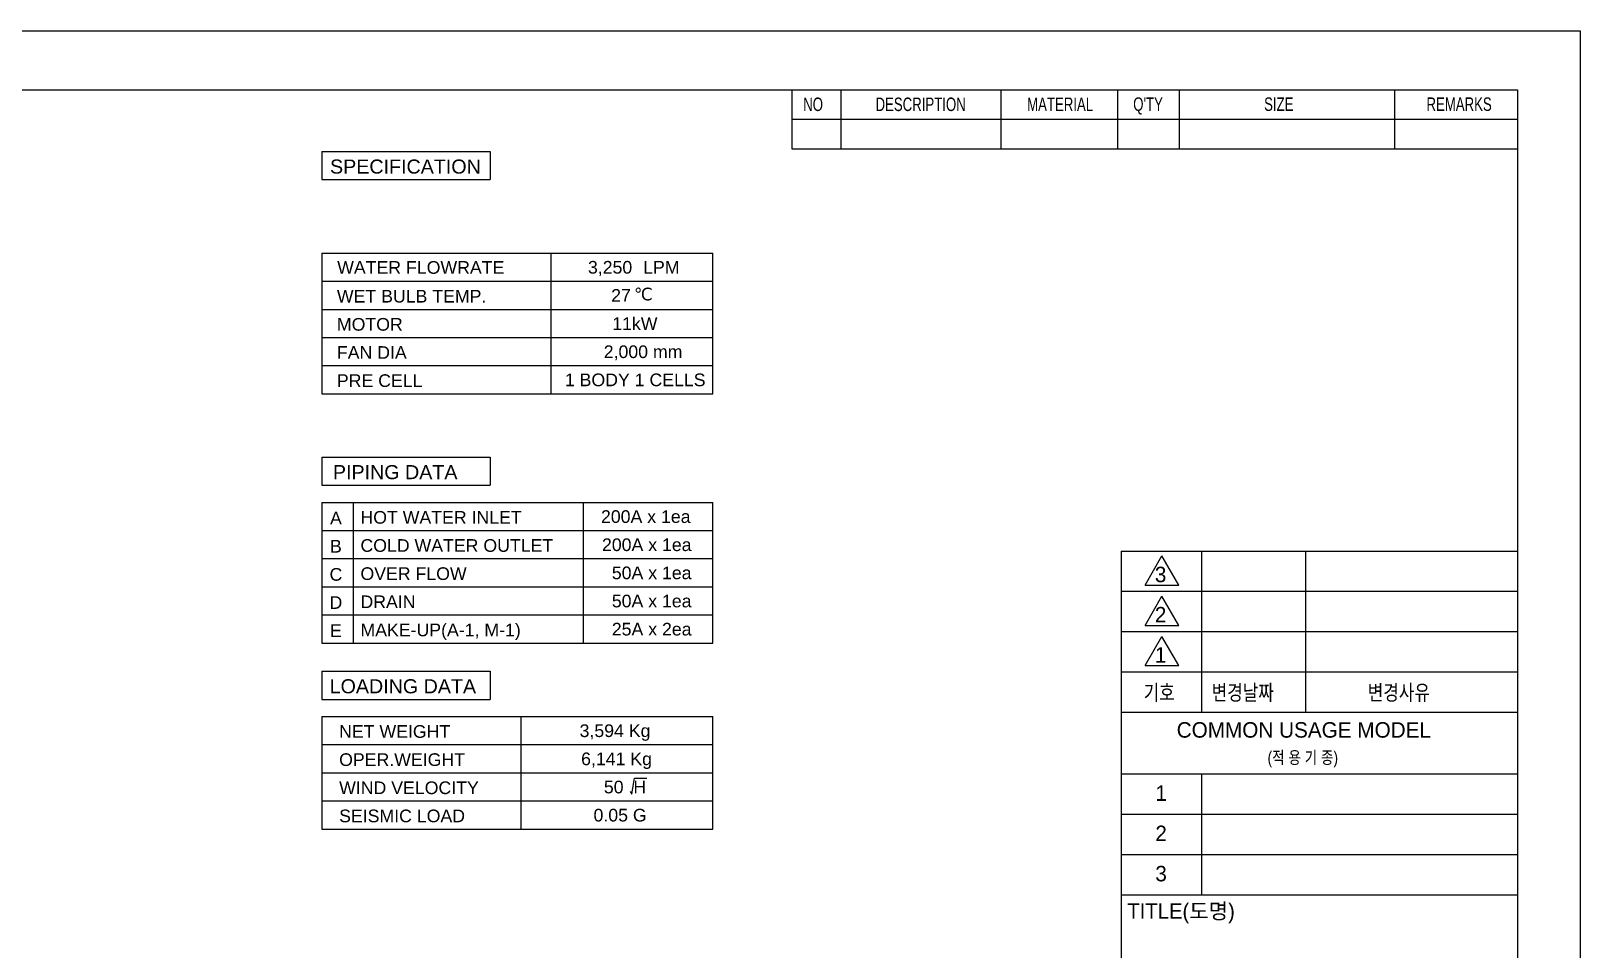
# Model space of a CAD drawing. Header units: millimetres. Extents: x 3659 to 28539, y 2640 to 20234.
# Drawn here: x 13726 to 28539, y 11451 to 20234 of the extents above; entities that cross this region are included whole.
import ezdxf
from ezdxf.enums import TextEntityAlignment as Align

# ---------------------------------------------------------------- set-up
doc = ezdxf.new("R2010")
doc.units = ezdxf.units.MM
for name, color, linetype in [('2.위생-급수', 5, 'Continuous'), ('63', 3, 'Continuous'), ('SUB', 6, 'Continuous'), ('TEXT', 3, 'Continuous')]:
    doc.layers.add(name, color=color, linetype=linetype)
doc.styles.get("Standard").update_dxf_attribs({"font": 'arial.ttf'})
doc.styles.add('가는으뜸체', font='')
doc.styles.add('돋움', font='Dotum.ttf', dxfattribs={"width": 0.8})
doc.styles.get('가는으뜸체').set_extended_font_data('SeUtum')

# ---------------------------------------------------------------- blocks, each defined once
blk = doc.blocks.new('gg')
at = {"layer": '63'}
for p, q in [((37978.4, -13844.2), (38053.4, -13714.3)), ((38128.4, -13844.2), (38053.4, -13714.3)), ((37978.4, -13844.2), (38128.4, -13844.2))]:
    blk.add_line(p, q, dxfattribs=at)

msp = doc.modelspace()

# ---------------------------------------------------------------- linework, layer by layer
at = {"color": 9}
for p, q in [((16507.11, 19081.19), (18116.8, 19081.19)), ((16507.11, 19081.19), (16507.11, 18811.91)), ((18116.8, 19081.19), (18116.8, 18811.91)), ((16507.11, 18811.91), (18116.8, 18811.91)), ((16507.11, 18109.46), (20247.45, 18109.46)), ((16507.11, 18109.46), (16507.11, 17840.18)), ((18699.9, 17840.18), (18699.9, 18109.46)), ((20247.45, 17840.18), (20247.45, 18109.46)), ((16507.11, 17840.18), (20247.45, 17840.18)), ((16507.11, 17840.18), (20247.45, 17840.18)), ((16507.11, 17840.18), (16507.11, 17570.9)), ((18699.9, 17570.9), (18699.9, 17840.18)), ((20247.45, 17570.9), (20247.45, 17840.18)), ((16507.11, 17570.9), (20247.45, 17570.9)), ((16507.11, 17570.9), (16507.11, 17301.62)), ((18699.9, 17301.62), (18699.9, 17570.9)), ((20247.45, 17301.62), (20247.45, 17570.9)), ((16507.11, 17301.62), (20247.45, 17301.62)), ((16507.11, 17301.62), (20247.45, 17301.62)), ((16507.11, 17301.62), (16507.11, 17032.34)), ((18699.9, 17032.34), (18699.9, 17301.62)), ((20247.45, 17032.34), (20247.45, 17301.62)), ((16507.11, 17032.34), (20247.45, 17032.34)), ((16507.11, 17032.34), (16507.11, 16763.06)), ((18699.9, 16763.06), (18699.9, 17032.34)), ((20247.45, 16763.06), (20247.45, 17032.34)), ((16507.11, 16763.06), (20247.45, 16763.06)), ((16507.11, 16763.06), (20247.45, 16763.06)), ((16507.11, 16157.5), (18116.8, 16157.5)), ((16507.11, 16157.5), (16507.11, 15888.22)), ((18116.8, 16157.5), (18116.8, 15888.22)), ((16507.11, 15888.22), (18116.8, 15888.22)), ((16507.11, 15724.34), (20247.45, 15724.34)), ((16507.11, 15724.34), (16507.11, 14377.94)), ((16807.25, 15724.34), (16807.25, 14377.94)), ((19006.71, 15724.34), (19006.71, 14377.94)), ((20247.45, 15455.06), (20247.45, 15724.34)), ((16507.11, 15455.06), (20247.45, 15455.06)), ((20247.45, 15185.78), (20247.45, 15455.06)), ((16507.11, 15185.78), (20247.45, 15185.78)), ((20247.45, 14916.5), (20247.45, 15185.78)), ((16507.11, 14916.5), (20247.45, 14916.5)), ((20247.45, 14647.22), (20247.45, 14916.5)), ((16507.11, 14647.22), (20247.45, 14647.22)), ((20247.45, 14377.94), (20247.45, 14647.22)), ((16507.11, 14377.94), (20247.45, 14377.94)), ((16507.11, 14108.66), (18116.8, 14108.66)), ((16507.11, 14108.66), (16507.11, 13839.38)), ((18116.8, 14108.66), (18116.8, 13839.38)), ((16507.11, 13839.38), (18116.8, 13839.38)), ((16507.11, 13675.49), (20247.45, 13675.49)), ((16507.11, 13675.49), (16507.11, 13406.21)), ((18413.85, 12598.37), (18413.85, 13675.49)), ((20247.45, 13406.21), (20247.45, 13675.49)), ((16507.11, 13406.21), (20247.45, 13406.21)), ((16507.11, 13406.21), (16507.11, 13136.93)), ((20247.45, 13136.93), (20247.45, 13406.21)), ((16507.11, 13136.93), (16507.11, 12867.65)), ((16507.11, 13136.93), (20247.45, 13136.93)), ((20247.45, 12867.65), (20247.45, 13136.93)), ((16507.11, 12867.65), (20247.45, 12867.65)), ((16507.11, 12867.65), (16507.11, 12598.37)), ((20247.45, 12598.37), (20247.45, 12867.65)), ((16507.11, 12598.37), (20247.45, 12598.37))]:
    msp.add_line(p, q, dxfattribs=at)
at = {"color": 4}
for p, q in [((19470.75, 12933.05), (19497.37, 13085.14)), ((19497.37, 13085.14), (19616.66, 13085.14)), ((19456.3, 12956.61), (19470.75, 12933.05))]:
    msp.add_line(p, q, dxfattribs=at)
at = {"layer": '63'}
for p, q in [((4246.03, 19671.7), (27941.92, 19671.7)), ((27941.92, 19671.7), (27941.92, 3262.3)), ((24150.58, 15258.34), (27941.92, 15258.34)), ((24150.58, 15258.34), (24150.58, 13718.11)), ((24920.69, 15258.34), (24920.69, 13718.11)), ((25914.98, 15258.34), (25914.98, 13718.11)), ((24150.58, 14873.28), (27941.92, 14873.28)), ((24150.58, 14488.22), (27941.92, 14488.22)), ((24150.58, 14103.17), (27941.92, 14103.17)), ((24150.58, 14103.17), (27941.92, 14103.17)), ((24150.58, 14103.17), (27941.92, 14103.17)), ((24150.58, 13718.11), (24150.58, 3262.3)), ((24150.58, 13718.11), (27941.92, 13718.11)), ((24150.58, 13125.71), (27941.92, 13125.71)), ((24920.69, 13125.71), (24920.69, 11970.54)), ((24150.58, 12740.65), (27941.92, 12740.65)), ((24150.58, 12355.59), (27941.92, 12355.59)), ((24150.58, 11970.54), (27941.92, 11970.54)), ((24150.58, 11970.54), (27941.92, 11970.54))]:
    msp.add_line(p, q, dxfattribs=at)
at = {"layer": 'SUB'}
msp.add_lwpolyline([(3658.59, 20234.41), (28539.27, 20234.41), (28539.27, 2640.21), (3658.59, 2640.21)], close=True, dxfattribs=at)
at = {"layer": 'TEXT'}
for p, q in [((21000.59, 19671.7), (21000.59, 19107)), ((21471.17, 19671.7), (21471.17, 19107)), ((23000.55, 19671.7), (23000.55, 19107)), ((24117.62, 19671.7), (24117.62, 19107)), ((24705.84, 19671.7), (24705.84, 19107)), ((26765.47, 19671.7), (26765.47, 19107)), ((21000.59, 19389.35), (27941.92, 19389.35)), ((21000.59, 19107), (27941.92, 19107))]:
    msp.add_line(p, q, dxfattribs=at)

# ---------------------------------------------------------------- block references
at = {"xscale": 2.151225225492871, "yscale": 2.151225225492871, "zscale": 2.151225225492871}
for p in [(-57319.98, 44714.34), (-57319.98, 44329.28), (-57319.98, 43944.22)]:
    msp.add_blockref('gg', p, dxfattribs=at)

# ---------------------------------------------------------------- texts
at = {"color": 4}
for s, height, p in [('SPECIFICATION', 134.64, (17306.47, 18869.79)), ('PIPING DATA', 134.64, (17208.68, 15946.1)), ('A', 121.18, (16641.89, 15512.94)), ('B', 121.18, (16641.89, 15243.66)), ('C', 121.18, (16641.89, 14974.38)), ('D', 121.18, (16641.89, 14705.1)), ('E', 121.18, (16641.89, 14435.82)), ('LOADING DATA', 134.64, (17282.02, 13897.26))]:
    msp.add_text(s, height=height, dxfattribs=at).set_placement(p, align=Align.CENTER)
for s, p in [('WATER FLOWRATE', (16654.04, 17911.24)), ('LPM', (19579.96, 17912.72)), ('WET BULB TEMP.', (16651.26, 17636.11)), ('MOTOR', (16651.26, 17366.83)), ('FAN DIA', (16651.26, 17097.55)), ('PRE CELL', (16651.26, 16828.27)), ('HOT WATER INLET', (16876.45, 15520.26)), ('COLD WATER OUTLET', (16876.45, 15250.98)), ('OVER FLOW', (16876.45, 14981.7)), ('DRAIN', (16876.45, 14712.42)), ('MAKE-UP(A-1, M-1)', (16876.45, 14443.14)), ('NET WEIGHT', (16672.6, 13471.42)), ('OPER.WEIGHT', (16672.6, 13202.14)), ('WIND VELOCITY', (16672.6, 12932.86)), ('SEISMIC LOAD', (16672.6, 12663.58))]:
    msp.add_text(s, height=121.176, dxfattribs=at).set_placement(p)
for s, p in [('3,250', (19475.52, 17912.72)), ('27', (19462.29, 17643.44)), ('11kW', (19717.37, 17374.16)), ('2,000 mm', (19955.6, 17104.88)), ('1 BODY 1 CELLS', (20176.6, 16835.6)), ('200A x 1ea', (20033.12, 15527.6)), ('200A x 1ea', (20042.65, 15258.32)), ('50A x 1ea', (20042.65, 14989.04)), ('50A x 1ea', (20042.65, 14719.76)), ('25A x 2ea', (20042.65, 14450.48)), ('3,594 Kg', (19649.91, 13478.75)), ('6,141 Kg', (19664.21, 13209.47)), ('50  H', (19608.81, 12940.19)), ('0.05 G', (19613.54, 12670.91))]:
    msp.add_text(s, height=121.176, dxfattribs=at).set_placement(p, align=Align.RIGHT)
at = {"layer": '2.위생-급수', "color": 4, "insert": (19493.06, 17778.13), "char_height": 121.18, "width": 177.7468, "attachment_point": 1}
msp.add_mtext('℃', dxfattribs=at)
at = {"layer": '63'}
for s, height, style, p in [('3', 148.1, '가는으뜸체', (24473.39, 14960.41)), ('2', 148.1, '가는으뜸체', (24473.39, 14575.35)), ('1', 148.1, '가는으뜸체', (24473.39, 14190.29)), ('COMMON USAGE MODEL', 148.0993, '가는으뜸체', (24682.24, 13473.04)), ('1', 148.1, '가는으뜸체', (24477.92, 12868.41)), ('2', 148.1, '가는으뜸체', (24477.92, 12483.35)), ('3', 148.1, '가는으뜸체', (24477.92, 12098.29)), ('TITLE(도명)', 148.099, '돋움', (24210.11, 11739.74))]:
    msp.add_text(s, height=height, dxfattribs=dict(at, style=style)).set_placement(p)
at = {"layer": '63', "width": 0.8}
for s, height, p in [('기호', 148.099, (24366.41, 13830.67)), ('변경날짜', 148.099, (25016.13, 13830.67)), ('변경사유', 148.099, (26509.46, 13830.67)), ('(적 용 기 종)', 118.479, (25551.22, 13223.66))]:
    msp.add_text(s, height=height, dxfattribs=at).set_placement(p)
at = {"layer": 'TEXT', "width": 0.7}
for s, height, p in [('NO', 129.074, (21110.45, 19468.21)), ('DESCRIPTION', 129.0735, (21802.34, 19468.21)), ('MATERIAL', 129.074, (23251.84, 19468.14)), ("Q'TY", 129.074, (24266.59, 19469.94)), ('SIZE', 129.074, (25518.37, 19469.79)), ('REMARKS', 129.074, (27070.85, 19469.79))]:
    msp.add_text(s, height=height, dxfattribs=at).set_placement(p)

doc.saveas('drawing.dxf')
